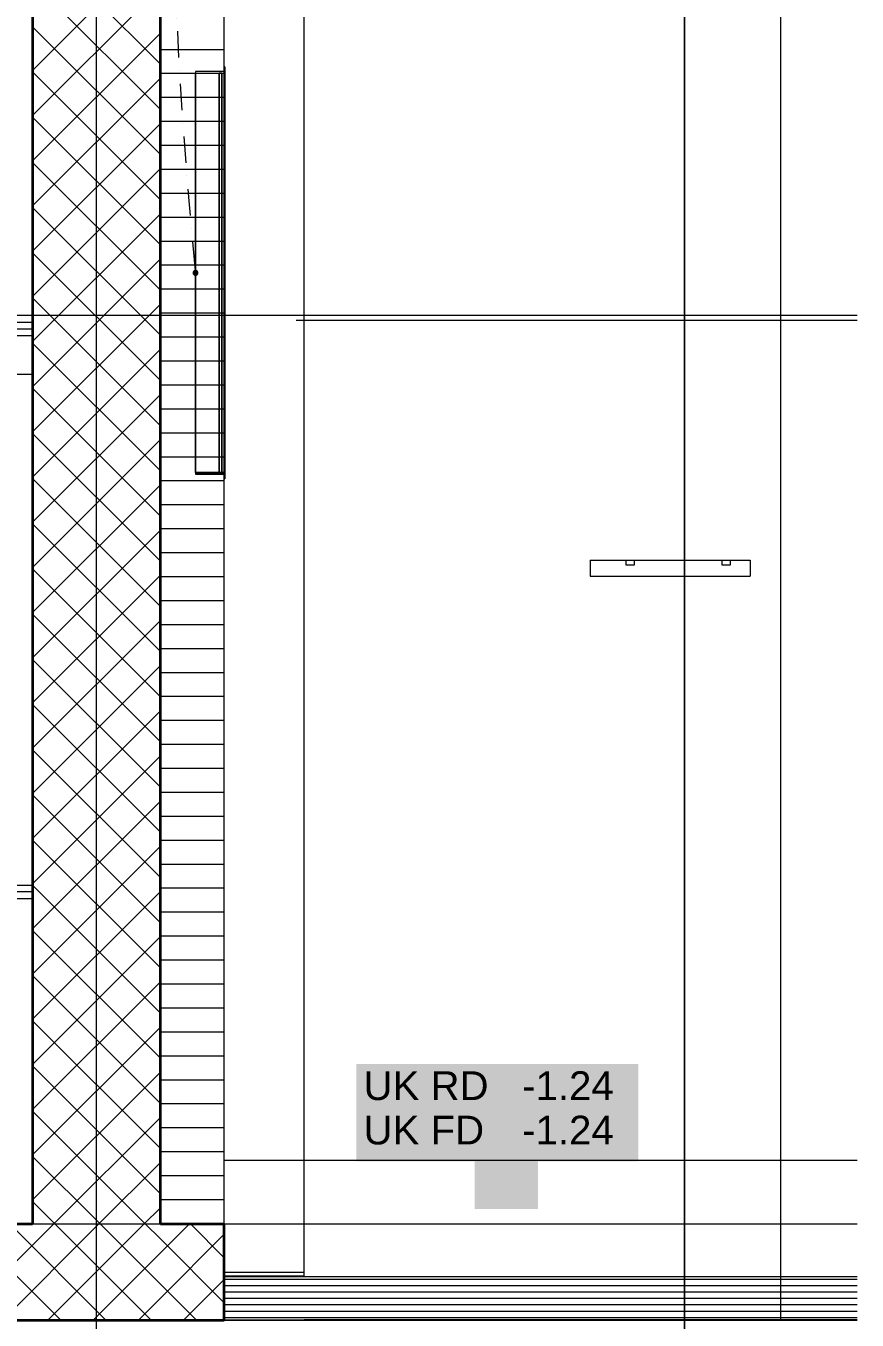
# Model space of a CAD drawing. Extents: x -1132 to 613, y -179 to 712.
# Drawn here: x 122.7 to 174.7, y 205.6 to 286.6 of the extents above; entities that cross this region are included whole.
import ezdxf
from ezdxf.lldxf.tags import DXFTag

# ---------------------------------------------------------------- set-up
doc = ezdxf.new("R2010")
doc.units = 0
doc.layers.get('0').update_dxf_attribs({"lineweight": 13})
for name, color, linetype, lineweight in [('A-DETL-____-HDLN', 7, '_Verdeckte Linien_', 9), ('A-FLOR-____-OTLN', 7, 'Continuous', 9), ('A-FLOR-____-OVHD', 7, 'Strichpunkt - Fein', 9), ('A-WALL-____-MCUT', 7, 'Continuous', 35), ('A-WALL-____-PATT', 7, 'Continuous', 35), ('A-WALL-FNSH-MCUT', 7, 'Continuous', 35), ('E-LITE-EQPM-OTLN', 7, 'Continuous', 9), ('M-EQPM-____-OTLN', 7, 'Continuous', 9), ('S-COLS-____-OTLN', 7, 'Continuous', 9), ('S-GRID-____-OTLN', 7, 'Continuous', 5), ('Text', 7, 'Continuous', 5)]:
    doc.layers.add(name, color=color, linetype=linetype, lineweight=lineweight)
for name, color, linetype, lineweight, true_color in [('EL01_WAN_Kraft', 1, 'Continuous', 13, 0xff0000), ('EL01_WAN_Leitung_Licht', 7, 'Continuous', 13, 0x0080ff), ('EL01_WAN_Leuchten', 7, 'Continuous', 13, 0x0080ff), ('EL01_WAN_Trassen', 40, 'Continuous', 13, 0xffbf00)]:
    doc.layers.add(name, color=color, linetype=linetype, lineweight=lineweight, true_color=true_color)
doc.styles.get("Standard").update_dxf_attribs({"font": 'arial.ttf'})
tags = doc.linetypes.add('_Rasterlinie_', pattern=[0.375, 0.2, -0.05, 0.075, -0.05]).pattern_tags.tags
tags[10:11] = [DXFTag(74, 4), DXFTag(75, 0), DXFTag(340, '0'), DXFTag(46, 1.0), DXFTag(50, 0.0), DXFTag(44, 0.0), DXFTag(45, 0.0)]
tags[8:9] = [DXFTag(74, 4), DXFTag(75, 0), DXFTag(340, '0'), DXFTag(46, 1.0), DXFTag(50, 0.0), DXFTag(44, 0.0), DXFTag(45, 0.0)]
tags[6:7] = [DXFTag(74, 4), DXFTag(75, 0), DXFTag(340, '0'), DXFTag(46, 1.0), DXFTag(50, 0.0), DXFTag(44, 0.0), DXFTag(45, 0.0)]
tags[4:5] = [DXFTag(74, 4), DXFTag(75, 0), DXFTag(340, '0'), DXFTag(46, 1.0), DXFTag(50, 0.0), DXFTag(44, 0.0), DXFTag(45, 0.0)]
tags = doc.linetypes.add('_Verdeckte Linien_', pattern=[0.15, 0.1, -0.05]).pattern_tags.tags
tags[6:7] = [DXFTag(74, 4), DXFTag(75, 0), DXFTag(340, '0'), DXFTag(46, 1.0), DXFTag(50, 0.0), DXFTag(44, 0.0), DXFTag(45, 0.0)]
tags[4:5] = [DXFTag(74, 4), DXFTag(75, 0), DXFTag(340, '0'), DXFTag(46, 1.0), DXFTag(50, 0.0), DXFTag(44, 0.0), DXFTag(45, 0.0)]
tags = doc.linetypes.add('STRICHPUNKT', pattern=[25.4, 12.7, -6.35, 0, -6.35]).pattern_tags.tags
tags[10:11] = [DXFTag(74, 4), DXFTag(75, 0), DXFTag(340, '0'), DXFTag(46, 0.0), DXFTag(50, 0.0), DXFTag(44, 0.0), DXFTag(45, 0.0)]
tags[8:9] = [DXFTag(74, 4), DXFTag(75, 0), DXFTag(340, '0'), DXFTag(46, 0.0), DXFTag(50, 0.0), DXFTag(44, 0.0), DXFTag(45, 0.0)]
tags[6:7] = [DXFTag(74, 4), DXFTag(75, 0), DXFTag(340, '0'), DXFTag(46, 0.0), DXFTag(50, 0.0), DXFTag(44, 0.0), DXFTag(45, 0.0)]
tags[4:5] = [DXFTag(74, 4), DXFTag(75, 0), DXFTag(340, '0'), DXFTag(46, 0.0), DXFTag(50, 0.0), DXFTag(44, 0.0), DXFTag(45, 0.0)]
tags = doc.linetypes.add('Strichpunkt - Fein', pattern=[0.2, 0.1, -0.05, 0, -0.05]).pattern_tags.tags
tags[10:11] = [DXFTag(74, 4), DXFTag(75, 0), DXFTag(340, '0'), DXFTag(46, 1.0), DXFTag(50, 0.0), DXFTag(44, 0.0), DXFTag(45, 0.0)]
tags[8:9] = [DXFTag(74, 4), DXFTag(75, 0), DXFTag(340, '0'), DXFTag(46, 1.0), DXFTag(50, 0.0), DXFTag(44, 0.0), DXFTag(45, 0.0)]
tags[6:7] = [DXFTag(74, 4), DXFTag(75, 0), DXFTag(340, '0'), DXFTag(46, 1.0), DXFTag(50, 0.0), DXFTag(44, 0.0), DXFTag(45, 0.0)]
tags[4:5] = [DXFTag(74, 4), DXFTag(75, 0), DXFTag(340, '0'), DXFTag(46, 1.0), DXFTag(50, 0.0), DXFTag(44, 0.0), DXFTag(45, 0.0)]

# ---------------------------------------------------------------- blocks, each defined once
blk = doc.blocks.new('Referenz-A0UJ359BXE', base_point=(-1140.157, -173.774))
at = {"layer": 'A-DETL-____-HDLN', "color": 0, "linetype": '_Verdeckte Linien_', "ltscale": 0.13}
for p, q in [((163.913, -102.036), (163.913, 357.163)), ((163.913, 357.163), (163.913, -102.036)), ((169.913, 357.163), (169.913, 205.564)), ((169.913, 306.729), (169.913, 205.564)), ((139.613, 268.164), (174.71, 268.164))]:
    blk.add_line(p, q, dxfattribs=at)
at = {"layer": 'A-FLOR-____-OTLN', "color": 0, "linetype": 'Continuous', "ltscale": 0.13}
for p, q in [((140.113, 208.285), (140.113, 208.567)), ((140.113, 208.285), (174.71, 208.285)), ((135.113, 205.564), (174.71, 205.564)), ((174.71, 205.586), (140.113, 205.586)), ((140.113, 205.564), (140.113, 205.586))]:
    blk.add_line(p, q, dxfattribs=at)
at = {"layer": 'A-FLOR-____-OVHD', "color": 0, "linetype": 'Strichpunkt - Fein', "ltscale": 0.13}
for p, q in [((174.71, 215.564), (135.113, 215.564)), ((174.71, 211.564), (-17.487, 211.564))]:
    blk.add_line(p, q, dxfattribs=at)
at = {"layer": 'A-WALL-____-MCUT', "color": 0, "linetype": 'Continuous', "ltscale": 0.35}
for p, q in [((131.113, 211.564), (131.113, 357.163)), ((123.113, 355.954), (123.113, 211.564)), ((123.113, 211.564), (-91.487, 211.564)), ((135.113, 211.564), (131.113, 211.564)), ((135.113, 205.564), (135.113, 211.564)), ((-132.287, 205.564), (135.113, 205.564))]:
    blk.add_line(p, q, dxfattribs=at)
at = {"layer": 'A-WALL-____-MCUT', "color": 0, "linetype": 'Continuous', "lineweight": 9, "ltscale": 0.13}
for p, q in [((135.113, 211.564), (135.113, 357.163)), ((123.113, 267.604), (78.513, 267.604)), ((123.113, 232.364), (78.513, 232.364))]:
    blk.add_line(p, q, dxfattribs=at)
at = {"layer": 'A-WALL-____-PATT', "color": 0, "linetype": 'Continuous', "lineweight": 9, "ltscale": 0.13}
for p, q in [((131.113, 284.183), (123.113, 292.183)), ((123.113, 283.793), (131.113, 291.793)), ((131.113, 281.354), (123.113, 289.354)), ((123.113, 280.965), (131.113, 288.965)), ((131.113, 278.526), (123.113, 286.526)), ((123.113, 278.136), (131.113, 286.136)), ((131.113, 285.114), (135.113, 285.114)), ((131.113, 275.697), (123.113, 283.697)), ((131.113, 283.614), (135.113, 283.614)), ((123.113, 275.308), (131.113, 283.308)), ((131.113, 282.114), (135.113, 282.114)), ((131.113, 272.869), (123.113, 280.869)), ((123.113, 272.48), (131.113, 280.48)), ((131.113, 280.614), (135.113, 280.614)), ((131.113, 279.114), (135.113, 279.114)), ((131.113, 270.04), (123.113, 278.04)), ((123.113, 269.651), (131.113, 277.651)), ((131.113, 277.614), (135.113, 277.614)), ((131.113, 276.114), (135.113, 276.114)), ((131.113, 267.212), (123.113, 275.212)), ((123.113, 266.823), (131.113, 274.823)), ((131.113, 274.614), (135.113, 274.614)), ((131.113, 273.114), (135.113, 273.114)), ((131.113, 264.384), (123.113, 272.384)), ((123.113, 263.994), (131.113, 271.994)), ((131.113, 271.614), (135.113, 271.614)), ((131.113, 270.114), (135.113, 270.114)), ((131.113, 261.555), (123.113, 269.555)), ((123.113, 261.166), (131.113, 269.166)), ((131.113, 268.614), (135.113, 268.614)), ((131.113, 258.727), (123.113, 266.727)), ((131.113, 267.114), (135.113, 267.114)), ((123.113, 258.337), (131.113, 266.337)), ((131.113, 265.614), (135.113, 265.614)), ((131.113, 255.898), (123.113, 263.898)), ((123.113, 255.509), (131.113, 263.509)), ((131.113, 264.114), (135.113, 264.114)), ((131.113, 262.614), (135.113, 262.614)), ((131.113, 253.07), (123.113, 261.07)), ((131.113, 261.114), (135.113, 261.114)), ((123.113, 252.681), (131.113, 260.681)), ((131.113, 259.614), (135.113, 259.614)), ((131.113, 250.241), (123.113, 258.241)), ((123.113, 249.852), (131.113, 257.852)), ((131.113, 258.114), (135.113, 258.114)), ((131.113, 256.614), (135.113, 256.614)), ((131.113, 247.413), (123.113, 255.413)), ((123.113, 247.024), (131.113, 255.024)), ((131.113, 255.114), (135.113, 255.114)), ((131.113, 253.614), (135.113, 253.614)), ((131.113, 244.585), (123.113, 252.585)), ((123.113, 244.195), (131.113, 252.195)), ((131.113, 252.114), (135.113, 252.114)), ((131.113, 250.614), (135.113, 250.614)), ((131.113, 241.756), (123.113, 249.756)), ((123.113, 241.367), (131.113, 249.367)), ((131.113, 249.114), (135.113, 249.114)), ((131.113, 247.614), (135.113, 247.614)), ((131.113, 238.928), (123.113, 246.928)), ((123.113, 238.538), (131.113, 246.538)), ((131.113, 246.114), (135.113, 246.114)), ((131.113, 236.099), (123.113, 244.099)), ((131.113, 244.614), (135.113, 244.614)), ((123.113, 235.71), (131.113, 243.71)), ((131.113, 243.114), (135.113, 243.114)), ((131.113, 241.614), (135.113, 241.614)), ((131.113, 233.271), (123.113, 241.271)), ((123.113, 232.882), (131.113, 240.882)), ((131.113, 240.114), (135.113, 240.114)), ((131.113, 230.442), (123.113, 238.442)), ((131.113, 238.614), (135.113, 238.614)), ((123.113, 230.053), (131.113, 238.053)), ((131.113, 237.114), (135.113, 237.114)), ((131.113, 227.614), (123.113, 235.614)), ((123.113, 227.225), (131.113, 235.225)), ((131.113, 235.614), (135.113, 235.614)), ((131.113, 234.114), (135.113, 234.114)), ((131.113, 224.786), (123.113, 232.786)), ((131.113, 232.614), (135.113, 232.614)), ((123.113, 224.396), (131.113, 232.396)), ((131.113, 231.114), (135.113, 231.114)), ((131.113, 221.957), (123.113, 229.957)), ((123.113, 221.568), (131.113, 229.568)), ((131.113, 229.614), (135.113, 229.614)), ((131.113, 228.114), (135.113, 228.114)), ((131.113, 219.129), (123.113, 227.129)), ((123.113, 218.739), (131.113, 226.739)), ((131.113, 226.614), (135.113, 226.614)), ((131.113, 225.114), (135.113, 225.114)), ((131.113, 216.3), (123.113, 224.3)), ((123.113, 215.911), (131.113, 223.911)), ((131.113, 223.614), (135.113, 223.614)), ((131.113, 222.114), (135.113, 222.114)), ((131.113, 213.472), (123.113, 221.472)), ((123.113, 213.083), (131.113, 221.083)), ((131.113, 220.614), (135.113, 220.614)), ((131.113, 219.114), (135.113, 219.114)), ((130.193, 211.564), (123.113, 218.644)), ((124.423, 211.564), (131.113, 218.254)), ((131.113, 217.614), (135.113, 217.614)), ((127.365, 211.564), (123.113, 215.815)), ((131.113, 216.114), (135.113, 216.114)), ((127.251, 211.564), (131.113, 215.426)), ((131.113, 214.614), (135.113, 214.614)), ((131.113, 213.114), (135.113, 213.114)), ((124.536, 211.564), (123.113, 212.987)), ((130.08, 211.564), (131.113, 212.597)), ((118.423, 205.564), (124.423, 211.564)), ((124.879, 205.564), (118.879, 211.564)), ((121.251, 205.564), (127.251, 211.564)), ((127.708, 205.564), (121.708, 211.564)), ((124.08, 205.564), (130.08, 211.564)), ((130.536, 205.564), (124.536, 211.564)), ((131.113, 207.815), (127.365, 211.564)), ((131.113, 210.644), (130.193, 211.564)), ((131.113, 211.614), (135.113, 211.614)), ((131.113, 209.769), (132.908, 211.564)), ((135.113, 209.472), (133.021, 211.564)), ((131.113, 206.94), (135.113, 210.94)), ((135.113, 206.644), (131.113, 210.644)), ((126.908, 205.564), (131.113, 209.769)), ((133.365, 205.564), (131.113, 207.815)), ((132.565, 205.564), (135.113, 208.112)), ((129.737, 205.564), (131.113, 206.94))]:
    blk.add_line(p, q, dxfattribs=at)
at = {"layer": 'A-WALL-FNSH-MCUT', "color": 0, "linetype": 'Continuous', "lineweight": 9, "ltscale": 0.13}
for p, q in [((123.113, 268.004), (78.513, 268.004)), ((78.513, 267.204), (123.113, 267.204)), ((123.113, 232.764), (78.513, 232.764)), ((78.513, 231.964), (123.113, 231.964))]:
    blk.add_line(p, q, dxfattribs=at)
at = {"layer": 'E-LITE-EQPM-OTLN', "color": 0, "linetype": 'Continuous', "ltscale": 0.13}
for p, q in [((135.153, 284.016), (135.113, 284.016)), ((135.113, 284.016), (135.153, 284.016)), ((135.113, 283.621), (135.153, 283.621)), ((135.153, 283.621), (135.113, 283.621)), ((135.153, 258.227), (135.153, 284.016)), ((135.153, 284.016), (135.153, 283.621)), ((135.153, 258.621), (135.153, 283.621)), ((135.153, 283.621), (135.153, 258.621)), ((135.153, 258.621), (135.153, 283.621)), ((135.113, 258.621), (135.153, 258.621)), ((135.113, 258.621), (135.153, 258.621)), ((135.153, 258.621), (135.153, 258.227)), ((135.153, 258.227), (135.113, 258.227)), ((135.153, 258.227), (135.113, 258.227))]:
    blk.add_line(p, q, dxfattribs=at)
at = {"layer": 'M-EQPM-____-OTLN', "color": 0, "linetype": 'Continuous', "ltscale": 0.13}
for p, q in [((135.113, 208.327), (140.113, 208.327)), ((140.113, 208.294), (135.113, 208.294)), ((135.113, 208.294), (140.113, 208.294)), ((140.113, 208.286), (135.113, 208.286)), ((135.113, 208.133), (174.71, 208.133)), ((135.113, 207.733), (174.71, 207.733)), ((135.113, 207.333), (174.71, 207.333)), ((135.113, 206.933), (174.71, 206.933)), ((135.113, 206.533), (174.71, 206.533)), ((135.113, 206.133), (174.71, 206.133)), ((135.113, 205.733), (174.71, 205.733)), ((135.113, 205.587), (174.71, 205.587))]:
    blk.add_line(p, q, dxfattribs=at)
at = {"layer": 'S-COLS-____-OTLN', "color": 0, "linetype": 'Continuous', "ltscale": 0.13}
for p, q in [((140.113, 267.855), (140.113, 357.163)), ((140.113, 208.567), (140.113, 267.855)), ((135.113, 208.567), (140.113, 208.567))]:
    blk.add_line(p, q, dxfattribs=at)
at = {"layer": 'S-GRID-____-OTLN', "color": 0, "linetype": '_Rasterlinie_', "ltscale": 0.13}
for p, q in [((127.113, 173.564), (127.113, 357.163)), ((-164.287, 268.464), (174.71, 268.464)), ((-164.287, 205.564), (174.71, 205.564))]:
    blk.add_line(p, q, dxfattribs=at)
at = {"layer": 'Text', "color": 7, "linetype": 'Continuous', "ltscale": 0.13, "true_color": 0xffffff}
for points in [[(143.378, 218.287), (153.578, 218.287), (143.378, 221.591)], [(153.578, 218.287), (143.378, 221.591), (153.578, 221.591)], [(151.051, 215.291), (154.677, 215.291), (151.051, 221.591)], [(154.677, 215.291), (151.051, 221.591), (154.677, 221.591)], [(153.3, 218.28), (161.014, 218.28), (153.3, 221.591)], [(161.014, 218.28), (153.3, 221.591), (161.014, 221.591)], [(143.378, 215.509), (153.257, 215.509), (143.378, 218.812)], [(153.257, 215.509), (143.378, 218.812), (153.257, 218.812)], [(150.786, 212.512), (154.733, 212.512), (150.786, 218.812)], [(154.733, 212.512), (150.786, 218.812), (154.733, 218.812)], [(153.3, 215.502), (161.014, 215.502), (153.3, 218.812)], [(161.014, 215.502), (153.3, 218.812), (161.014, 218.812)]]:
    blk.add_solid(points, dxfattribs=at)
at = {"layer": 'Text', "color": 0, "linetype": 'Continuous', "ltscale": 0.13, "char_height": 1.8, "attachment_point": 1}
for s, insert in [('{\\fArial;UK RD}', (143.828, 221.141)), ('{\\fArial;-1.24}', (153.75, 221.141)), ('{\\fArial;UK FD}', (143.828, 218.362)), ('{\\fArial;-1.24}', (153.75, 218.362))]:
    blk.add_mtext(s, dxfattribs=dict(at, insert=insert))
blk = doc.blocks.new('Kabelleiter-A0UJ35BBXE', base_point=(158.016, 252.133))
at = {"color": 0, "linetype": 'ByBlock', "lineweight": -2, "ltscale": 0.13}
for p, q in [((158.016, 253.133), (168.016, 253.133)), ((158.016, 253.133), (158.016, 252.133)), ((160.266, 252.833), (160.266, 253.133)), ((160.266, 253.133), (160.766, 253.133)), ((160.766, 252.833), (160.266, 252.833)), ((160.766, 253.133), (160.766, 252.833)), ((166.266, 252.833), (166.266, 253.133)), ((166.266, 253.133), (166.766, 253.133)), ((166.766, 252.833), (166.266, 252.833)), ((166.766, 253.133), (166.766, 252.833)), ((168.016, 253.133), (168.016, 252.133)), ((158.016, 252.133), (168.016, 252.133))]:
    blk.add_line(p, q, dxfattribs=at)
blk = doc.blocks.new('Steckdose T23_ AP_ 3-fach-A0UJ35C7XE', base_point=(116.483, 261.274))
at = {"color": 0, "lineweight": -2}
for p, q in [((120.115, 266.274), (120.311, 266.261)), ((120.311, 266.261), (120.503, 266.223)), ((120.503, 266.223), (120.689, 266.16)), ((120.689, 266.16), (120.865, 266.073)), ((120.865, 266.073), (121.028, 265.964)), ((121.028, 265.964), (121.176, 265.834)), ((121.176, 265.834), (121.305, 265.687)), ((121.615, 266.274), (121.615, 263.274)), ((121.305, 265.687), (121.414, 265.524)), ((121.414, 265.524), (121.501, 265.348)), ((121.501, 265.348), (121.564, 265.162)), ((121.564, 265.162), (121.602, 264.97)), ((121.602, 264.97), (121.615, 264.774)), ((121.501, 264.2), (121.414, 264.024)), ((121.564, 264.386), (121.501, 264.2)), ((121.602, 264.578), (121.564, 264.386)), ((121.615, 264.774), (121.602, 264.578)), ((121.615, 264.774), (123.115, 264.774)), ((120.503, 263.325), (120.311, 263.287)), ((120.689, 263.388), (120.503, 263.325)), ((120.865, 263.475), (120.689, 263.388)), ((120.762, 263.848), (121.27, 262.431)), ((121.028, 263.584), (120.865, 263.475)), ((121.176, 263.713), (121.028, 263.584)), ((121.305, 263.861), (121.176, 263.713)), ((121.414, 264.024), (121.305, 263.861)), ((120.311, 263.287), (120.115, 263.274))]:
    blk.add_line(p, q, dxfattribs=at)
for points in [[(121.564, 264.386), (120.115, 264.386), (121.615, 264.774)], [(120.115, 264.386), (121.615, 264.774), (120.115, 264.774)], [(121.414, 264.024), (120.115, 264.024), (121.564, 264.386)], [(120.115, 264.024), (121.564, 264.386), (120.115, 264.386)], [(121.176, 263.713), (120.115, 263.713), (121.414, 264.024)], [(120.115, 263.713), (121.414, 264.024), (120.115, 264.024)], [(120.865, 263.475), (120.115, 263.475), (121.176, 263.713)], [(120.115, 263.475), (121.176, 263.713), (120.115, 263.713)], [(120.503, 263.325), (120.115, 263.325), (120.865, 263.475)], [(120.115, 263.325), (120.865, 263.475), (120.115, 263.475)], [(120.115, 263.274), (120.503, 263.325), (120.115, 263.325)]]:
    blk.add_solid(points, dxfattribs=at)
at = {"color": 0, "lineweight": -2, "insert": (116.483, 265.515), "char_height": 1.5, "attachment_point": 1}
blk.add_mtext('{\\fArial;T23}', dxfattribs=at)
at = {"color": 0, "lineweight": -2, "insert": (120.546, 261.274), "char_height": 1.5, "attachment_point": 1, "rotation": 90}
blk.add_mtext('{\\fArial;3}', dxfattribs=at)
blk = doc.blocks.new('Anschlusspunkt-A0UJ35DLXE', base_point=(133.165, 270.971))
at = {"color": 0, "linetype": 'ByBlock', "lineweight": -2, "ltscale": 0.13}
for p, q in [((133.167, 271.141), (133.165, 271.121)), ((133.165, 271.121), (133.167, 271.102)), ((133.17, 271.16), (133.167, 271.141)), ((133.167, 271.102), (133.17, 271.082)), ((133.177, 271.179), (133.17, 271.16)), ((133.17, 271.082), (133.177, 271.064)), ((133.185, 271.196), (133.177, 271.179)), ((133.177, 271.064), (133.185, 271.046)), ((133.196, 271.212), (133.185, 271.196)), ((133.185, 271.046), (133.196, 271.03)), ((133.209, 271.227), (133.196, 271.212)), ((133.196, 271.03), (133.209, 271.015)), ((133.224, 271.24), (133.209, 271.227)), ((133.209, 271.015), (133.224, 271.002)), ((133.24, 271.251), (133.224, 271.24)), ((133.224, 271.002), (133.24, 270.991)), ((133.258, 271.26), (133.24, 271.251)), ((133.24, 270.991), (133.258, 270.983)), ((133.276, 271.266), (133.258, 271.26)), ((133.258, 270.983), (133.276, 270.976)), ((133.296, 271.27), (133.276, 271.266)), ((133.276, 270.976), (133.296, 270.972)), ((133.315, 271.271), (133.296, 271.27)), ((133.296, 270.972), (133.315, 270.971)), ((133.335, 271.27), (133.315, 271.271)), ((133.315, 270.971), (133.335, 270.972)), ((133.354, 271.266), (133.335, 271.27)), ((133.335, 270.972), (133.354, 270.976)), ((133.373, 271.26), (133.354, 271.266)), ((133.354, 270.976), (133.373, 270.983)), ((133.39, 271.251), (133.373, 271.26)), ((133.373, 270.983), (133.39, 270.991)), ((133.407, 271.24), (133.39, 271.251)), ((133.39, 270.991), (133.407, 271.002)), ((133.421, 271.227), (133.407, 271.24)), ((133.407, 271.002), (133.421, 271.015)), ((133.434, 271.212), (133.421, 271.227)), ((133.421, 271.015), (133.434, 271.03)), ((133.445, 271.196), (133.434, 271.212)), ((133.434, 271.03), (133.445, 271.046)), ((133.454, 271.179), (133.445, 271.196)), ((133.445, 271.046), (133.454, 271.064)), ((133.46, 271.16), (133.454, 271.179)), ((133.454, 271.064), (133.46, 271.082)), ((133.464, 271.141), (133.46, 271.16)), ((133.46, 271.082), (133.464, 271.102)), ((133.465, 271.121), (133.464, 271.141)), ((133.464, 271.102), (133.465, 271.121))]:
    blk.add_line(p, q, dxfattribs=at)
for points in [[(133.465, 271.121), (133.165, 271.121), (133.46, 271.16)], [(133.165, 271.121), (133.46, 271.16), (133.17, 271.16)], [(133.17, 271.083), (133.465, 271.121), (133.165, 271.121)], [(133.46, 271.16), (133.17, 271.16), (133.46, 271.16)], [(133.17, 271.16), (133.46, 271.16), (133.171, 271.16)], [(133.46, 271.083), (133.17, 271.083), (133.465, 271.121)], [(133.171, 271.082), (133.46, 271.083), (133.17, 271.083)], [(133.46, 271.16), (133.171, 271.16), (133.445, 271.195)], [(133.171, 271.16), (133.445, 271.195), (133.185, 271.195)], [(133.46, 271.082), (133.171, 271.082), (133.46, 271.083)], [(133.185, 271.047), (133.46, 271.082), (133.171, 271.082)], [(133.445, 271.195), (133.185, 271.195), (133.445, 271.197)], [(133.185, 271.195), (133.445, 271.197), (133.186, 271.197)], [(133.445, 271.047), (133.185, 271.047), (133.46, 271.082)], [(133.186, 271.045), (133.445, 271.047), (133.185, 271.047)], [(133.445, 271.197), (133.186, 271.197), (133.422, 271.226)], [(133.186, 271.197), (133.422, 271.226), (133.208, 271.226)], [(133.445, 271.045), (133.186, 271.045), (133.445, 271.047)], [(133.208, 271.016), (133.445, 271.045), (133.186, 271.045)], [(133.422, 271.226), (133.208, 271.226), (133.42, 271.228)], [(133.208, 271.226), (133.42, 271.228), (133.211, 271.228)], [(133.422, 271.016), (133.208, 271.016), (133.445, 271.045)], [(133.211, 271.014), (133.422, 271.016), (133.208, 271.016)], [(133.42, 271.228), (133.211, 271.228), (133.391, 271.25)], [(133.211, 271.228), (133.391, 271.25), (133.239, 271.25)], [(133.42, 271.014), (133.211, 271.014), (133.422, 271.016)], [(133.239, 270.992), (133.42, 271.014), (133.211, 271.014)], [(133.391, 271.25), (133.239, 271.25), (133.389, 271.252)], [(133.239, 271.25), (133.389, 271.252), (133.243, 271.252)], [(133.391, 270.992), (133.239, 270.992), (133.42, 271.014)], [(133.243, 270.99), (133.391, 270.992), (133.239, 270.992)], [(133.389, 271.252), (133.243, 271.252), (133.355, 271.265)], [(133.243, 271.252), (133.355, 271.265), (133.274, 271.265)], [(133.389, 270.99), (133.243, 270.99), (133.391, 270.992)], [(133.274, 270.977), (133.389, 270.99), (133.243, 270.99)], [(133.355, 271.265), (133.274, 271.265), (133.352, 271.267)], [(133.274, 271.265), (133.352, 271.267), (133.282, 271.267)], [(133.355, 270.977), (133.274, 270.977), (133.389, 270.99)], [(133.282, 270.976), (133.355, 270.977), (133.274, 270.977)], [(133.352, 271.267), (133.282, 271.267), (133.313, 271.271)], [(133.352, 270.976), (133.282, 270.976), (133.355, 270.977)], [(133.313, 270.971), (133.352, 270.976), (133.282, 270.976)]]:
    blk.add_solid(points, dxfattribs=at)
blk = doc.blocks.new('IfcFlowTerminal-A0UJ35DTXE', base_point=(133.315, 258.227))
at = {"color": 0, "lineweight": -2}
for p, q in [((135.115, 283.721), (133.315, 283.721)), ((133.315, 283.721), (133.315, 258.521)), ((135.115, 283.721), (133.315, 283.721)), ((133.315, 283.721), (133.315, 283.721)), ((133.315, 283.721), (133.315, 258.521)), ((133.315, 258.621), (133.315, 283.621)), ((133.315, 283.621), (135.155, 283.621)), ((133.315, 283.621), (133.315, 283.621)), ((133.315, 283.621), (135.155, 283.621)), ((133.315, 283.621), (133.315, 258.621)), ((134.795, 283.621), (134.795, 283.621)), ((134.795, 283.621), (134.795, 258.621)), ((134.795, 258.621), (134.795, 283.621)), ((134.955, 283.621), (134.795, 283.621)), ((134.795, 283.621), (134.955, 283.621)), ((134.955, 283.621), (134.955, 258.621)), ((134.955, 258.621), (134.955, 283.621)), ((134.955, 283.621), (134.955, 283.621)), ((135.155, 284.016), (135.115, 284.016)), ((135.115, 284.016), (135.115, 258.227)), ((135.155, 284.016), (135.115, 284.016)), ((135.115, 284.016), (135.115, 284.016)), ((135.115, 258.227), (135.115, 284.016)), ((135.115, 258.521), (135.115, 283.721)), ((135.115, 283.721), (135.115, 283.721)), ((135.115, 283.721), (135.115, 258.521)), ((135.155, 258.227), (135.155, 284.016)), ((135.155, 284.016), (135.155, 284.016)), ((135.155, 284.016), (135.155, 258.227)), ((135.155, 283.621), (135.155, 258.621)), ((135.155, 283.621), (135.155, 283.621)), ((135.155, 283.621), (135.155, 258.621)), ((133.315, 258.621), (133.315, 258.621)), ((133.315, 258.621), (135.155, 258.621)), ((135.155, 258.621), (133.315, 258.621)), ((135.115, 258.521), (133.315, 258.521)), ((133.315, 258.521), (133.315, 258.521)), ((133.315, 258.521), (135.115, 258.521)), ((134.795, 258.621), (134.795, 258.621)), ((134.795, 258.621), (134.955, 258.621)), ((134.795, 258.621), (134.955, 258.621)), ((134.955, 258.621), (134.955, 258.621)), ((135.115, 258.521), (135.115, 258.521)), ((135.155, 258.621), (135.155, 258.621)), ((135.155, 258.227), (135.115, 258.227)), ((135.115, 258.227), (135.115, 258.227)), ((135.115, 258.227), (135.155, 258.227)), ((135.155, 258.227), (135.155, 258.227))]:
    blk.add_line(p, q, dxfattribs=at)
blk = doc.blocks.new('Leitung-A0UJ35HPXE', base_point=(131.842, 271.27))
at = {"color": 0, "linetype": 'Continuous', "lineweight": -2}
for p, q in [((133.285, 325.813), (133.124, 324.169)), ((133.301, 325.972), (133.285, 325.813)), ((133.044, 323.348), (133.044, 323.348)), ((132.964, 322.526), (132.838, 321.237)), ((132.838, 321.237), (132.809, 320.883)), ((132.744, 320.06), (132.744, 320.06)), ((132.678, 319.237), (132.547, 317.591)), ((132.482, 316.768), (132.482, 316.768)), ((132.426, 315.944), (132.325, 314.297)), ((132.275, 313.473), (132.275, 313.473)), ((132.225, 312.649), (132.169, 311.744)), ((132.169, 311.744), (132.138, 311)), ((132.103, 310.175), (132.103, 310.175)), ((132.068, 309.35), (131.999, 307.701)), ((131.966, 306.876), (131.966, 306.876)), ((131.947, 306.051), (131.909, 304.4)), ((131.89, 303.575), (131.89, 303.575)), ((131.859, 302.231), (131.855, 301.099)), ((131.871, 302.75), (131.859, 302.231)), ((131.852, 300.273), (131.852, 300.273)), ((131.849, 299.448), (131.843, 297.797)), ((131.85, 296.971), (131.85, 296.971)), ((131.863, 296.146), (131.888, 294.495)), ((131.901, 293.67), (131.901, 293.67)), ((131.918, 292.844), (131.972, 291.194)), ((132, 290.369), (132, 290.369)), ((132.027, 289.544), (132.054, 288.724)), ((132.054, 288.724), (132.094, 287.895)), ((132.135, 287.07), (132.135, 287.07)), ((132.176, 286.246), (132.257, 284.597)), ((132.307, 283.773), (132.307, 283.773)), ((132.36, 282.949), (132.467, 281.301)), ((132.52, 280.478), (132.52, 280.478)), ((132.578, 279.654), (132.708, 278.008)), ((132.773, 277.185), (132.773, 277.185)), ((132.839, 276.362), (132.897, 275.626)), ((132.897, 275.626), (132.981, 274.718)), ((133.057, 273.896), (133.057, 273.896)), ((133.133, 273.074), (133.3, 271.27))]:
    blk.add_line(p, q, dxfattribs=at)

msp = doc.modelspace()

# ---------------------------------------------------------------- block references
at = {"color": 9, "lineweight": 25, "ltscale": 0.25, "true_color": 0xc0c0c0}
msp.add_blockref('Referenz-A0UJ359BXE', (-1140.157, -173.774), dxfattribs=at)
at = {"layer": 'EL01_WAN_Kraft', "color": 1, "linetype": 'Continuous', "ltscale": 0.13, "true_color": 0xff0000}
msp.add_blockref('Steckdose T23_ AP_ 3-fach-A0UJ35C7XE', (116.483, 261.274), dxfattribs=at)
at = {"layer": 'EL01_WAN_Leitung_Licht', "linetype": 'STRICHPUNKT', "ltscale": 0.13}
for name, p in [('Leitung-A0UJ35HPXE', (131.842, 271.27)), ('Anschlusspunkt-A0UJ35DLXE', (133.165, 270.971))]:
    msp.add_blockref(name, p, dxfattribs=at)
at = {"layer": 'EL01_WAN_Leuchten', "ltscale": 0.13}
msp.add_blockref('IfcFlowTerminal-A0UJ35DTXE', (133.315, 258.227), dxfattribs=at)
at = {"layer": 'EL01_WAN_Trassen', "ltscale": 0.13}
msp.add_blockref('Kabelleiter-A0UJ35BBXE', (158.016, 252.133), dxfattribs=at)

doc.saveas('drawing.dxf')
